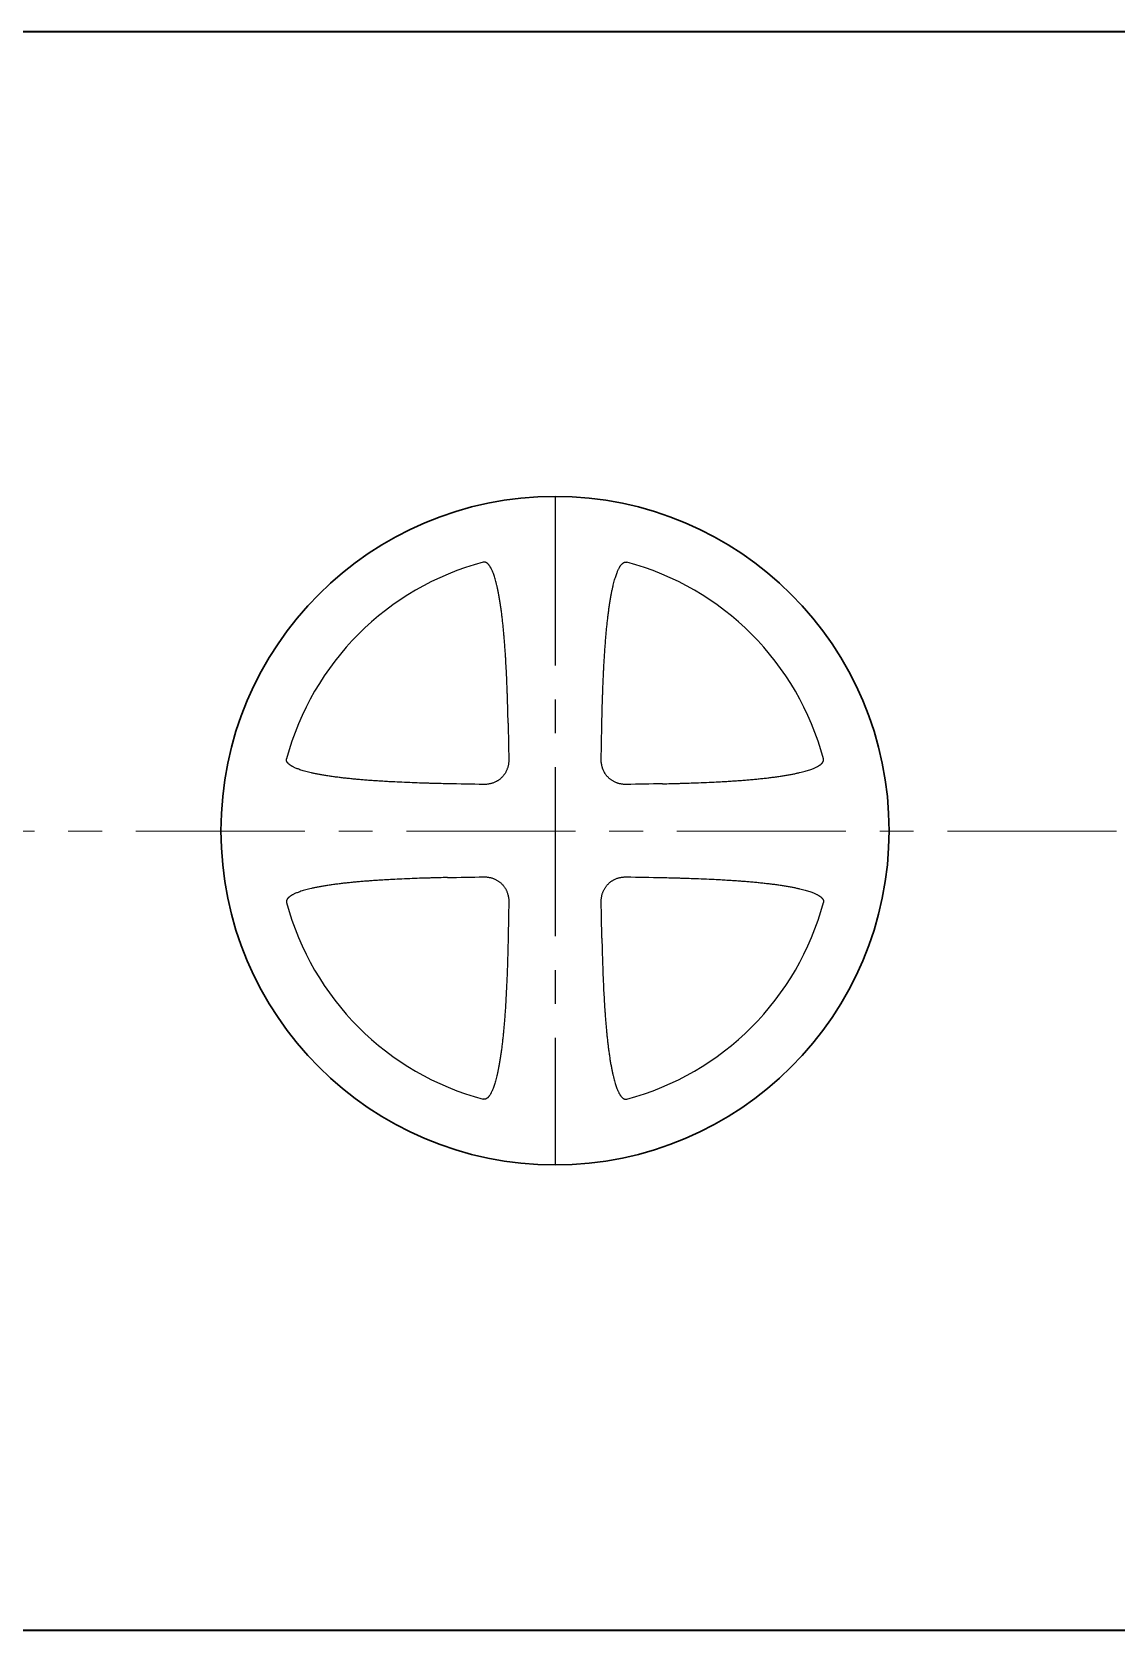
# Model space of a CAD drawing. Header units: millimetres. Extents: x 24859265 to 26550985, y 32092698 to 33532929.
# Drawn here: x 26291010 to 26293046, y 33048808 to 33051808 of the extents above; entities that cross this region are included whole.
import ezdxf

# ---------------------------------------------------------------- set-up
doc = ezdxf.new("R2010")
doc.units = ezdxf.units.MM
doc.linetypes.add('осевая', pattern=[50.8, 31.75, -6.35, 6.35, -6.35])
doc.layers.add('Системный слой', color=7, linetype='Continuous')

msp = doc.modelspace()

# ---------------------------------------------------------------- linework, layer by layer
at = {"color": 1, "linetype": 'осевая', "lineweight": 25, "ltscale": 10}
msp.add_line((26291991.9086, 33050935.8395), (26291991.9086, 33049681.0907), dxfattribs=at)
at = {"color": 1, "linetype": 'осевая', "lineweight": 15, "ltscale": 10}
msp.add_line((26279520.7825, 33050309.2318), (26299030.9164, 33050306.3897), dxfattribs=at)
at = {"lineweight": 35}
for points in [[(26296572.8839, 33051807.8461), (26289483.8308, 33051807.8461)], [(26289483.8308, 33048807.8461), (26296572.8839, 33048807.8445)]]:
    msp.add_lwpolyline(points, dxfattribs=at)
at = {"layer": 'Системный слой', "color": 7, "lineweight": 30}
msp.add_circle((26291991.9086, 33050308.4651), 627.3744, dxfattribs=at)
at = {"layer": 'Системный слой', "color": 7, "lineweight": 25}
for start, end in [(104.9942803, 165.0057197), (14.9942803, 75.0057197), (194.9942803, 255.0057197), (284.9942803, 345.0057197)]:
    msp.add_arc((26291991.9086, 33050308.4651), 521.8345, start, end, dxfattribs=at)
at = {"layer": 'Системный слой', "color": 7, "lineweight": 25, "extrusion": (0, 0, -1)}
for centre, major_axis, start_param, end_param in [((26290816.0451, 33050308.4651), (0, -3187.0365), -1.634238642, -1.612784394), ((26293167.7721, 33050308.4651), (0, 3187.0365), -1.52880826, -1.507354011), ((26291991.9086, 33051484.3286), (-3187.0365, 0), -1.52880826, -1.507354011), ((26291991.9086, 33051484.3286), (-3187.0365, 0), -1.634238642, -1.612784394), ((26291991.9086, 33049132.6016), (3187.0365, 0), -1.634238642, -1.612784394), ((26291991.9086, 33049132.6016), (3187.0365, 0), -1.52880826, -1.507354011), ((26290816.0451, 33050308.4651), (0, -3187.0365), -1.52880826, -1.507354011), ((26293167.7721, 33050308.4651), (0, 3187.0365), -1.634238642, -1.612784394)]:
    msp.add_ellipse(centre, major_axis=major_axis, ratio=0.342020143, start_param=start_param, end_param=end_param, dxfattribs=at)
at = {"layer": 'Системный слой', "color": 7, "lineweight": 25}
for points, knots in [([(26291903.8828, 33050510.5225), (26291903.7654, 33050515.9265), (26291903.5109, 33050526.849), (26291903.0645, 33050543.4488), (26291902.6262, 33050557.5624), (26291902.2243, 33050569.1463), (26291901.8911, 33050578.0654), (26291901.4832, 33050588.1961), (26291900.9847, 33050599.5291), (26291900.3718, 33050612.1006), (26291899.7403, 33050623.7714), (26291899.1032, 33050634.4955), (26291898.4769, 33050644.2236), (26291897.7963, 33050653.968), (26291897.0608, 33050663.6687), (26291896.2701, 33050673.2728), (26291895.4264, 33050682.7072), (26291894.526, 33050691.9792), (26291893.5719, 33050701.0232), (26291892.5605, 33050709.8459), (26291891.4972, 33050718.3814), (26291890.3703, 33050726.7009), (26291889.187, 33050734.7243), (26291887.9473, 33050742.4343), (26291886.6795, 33050749.6639), (26291885.377, 33050756.4765), (26291884.065, 33050762.768), (26291882.7374, 33050768.6019), (26291881.4289, 33050773.8756), (26291880.1095, 33050778.7538), (26291878.7961, 33050783.2011), (26291877.4795, 33050787.2719), (26291876.2195, 33050790.8286), (26291875.0003, 33050793.9736), (26291873.8594, 33050796.6651), (26291872.777, 33050799), (26291871.7982, 33050800.9378), (26291870.8757, 33050802.6189), (26291870.0122, 33050804.0681), (26291869.1825, 33050805.347), (26291868.4305, 33050806.4128), (26291867.7408, 33050807.3143), (26291867.1308, 33050808.052), (26291866.5793, 33050808.6707), (26291866.1014, 33050809.171), (26291865.6629, 33050809.6011), (26291865.2549, 33050809.9767), (26291864.8593, 33050810.3176), (26291864.4887, 33050810.6166), (26291864.1381, 33050810.8814), (26291863.8035, 33050811.1181), (26291863.468, 33050811.3397), (26291863.0854, 33050811.5743), (26291862.649, 33050811.8168), (26291862.1592, 33050812.0558), (26291861.6603, 33050812.2648), (26291861.0913, 33050812.4637), (26291860.39, 33050812.6503), (26291859.5717, 33050812.7782), (26291858.7884, 33050812.8068), (26291858.0093, 33050812.758), (26291857.4079, 33050812.6597), (26291857.005, 33050812.5606), (26291856.8982, 33050812.532)], [0, 0, 0, 0, 3.294371593, 6.658591543, 10.121592742, 11.902893978, 13.727107621, 15.565805849, 18.089199056, 20.650882172, 23.250738132, 25.227924631, 27.214477482, 29.207844676, 31.198515859, 33.161938964, 35.100748787, 36.992852426, 38.863010201, 40.668912645, 42.432709704, 44.134311819, 45.815956245, 47.406319509, 48.925529492, 50.321905425, 51.666805829, 52.875385207, 53.998684122, 55.003566013, 55.973887457, 56.834853186, 57.62025208, 58.285214561, 58.906539433, 59.421026718, 59.87309663, 60.246258994, 60.602155426, 60.908040864, 61.180306665, 61.401463481, 61.604047946, 61.767516676, 61.910185432, 62.028901262, 62.144789761, 62.250718136, 62.349589011, 62.437155671, 62.520316699, 62.60098611, 62.683376543, 62.794473772, 62.904935231, 63.013803366, 63.122506405, 63.271682214, 63.457840141, 63.633238455, 63.754365664, 63.934896432, 64, 64, 64, 64]), ([(26292079.9343, 33050510.5225), (26292080.0518, 33050515.9275), (26292080.3065, 33050526.8567), (26292080.7534, 33050543.4755), (26292081.1927, 33050557.6164), (26292081.596, 33050569.2342), (26292081.9308, 33050578.188), (26292082.2983, 33050587.3045), (26292082.7007, 33050596.5544), (26292083.1434, 33050605.9764), (26292083.6284, 33050615.5211), (26292084.1596, 33050625.1781), (26292084.7388, 33050634.8981), (26292085.3703, 33050644.6706), (26292086.0564, 33050654.4558), (26292086.7977, 33050664.1916), (26292087.5945, 33050673.8252), (26292088.4443, 33050683.2812), (26292089.3509, 33050692.569), (26292090.3113, 33050701.6225), (26292091.329, 33050710.4504), (26292092.3988, 33050718.9867), (26292093.5324, 33050727.3046), (26292094.7227, 33050735.3242), (26292095.9699, 33050743.0283), (26292097.2449, 33050750.2485), (26292098.5547, 33050757.0483), (26292099.8732, 33050763.3219), (26292101.2064, 33050769.1328), (26292102.5185, 33050774.3767), (26292103.84, 33050779.22), (26292105.1533, 33050783.6271), (26292106.4676, 33050787.6537), (26292107.722, 33050791.1625), (26292108.9329, 33050794.2578), (26292110.0626, 33050796.9), (26292111.1318, 33050799.1879), (26292112.0959, 33050801.0829), (26292113.0031, 33050802.7257), (26292113.8517, 33050804.1426), (26292114.6677, 33050805.3954), (26292115.4086, 33050806.4423), (26292116.0894, 33050807.3305), (26292116.6933, 33050808.0599), (26292117.2405, 33050808.6735), (26292117.7165, 33050809.1717), (26292118.1543, 33050809.6011), (26292118.5623, 33050809.9767), (26292118.9579, 33050810.3176), (26292119.3285, 33050810.6166), (26292119.679, 33050810.8814), (26292120.0137, 33050811.1181), (26292120.3492, 33050811.3397), (26292120.7317, 33050811.5743), (26292121.1682, 33050811.8168), (26292121.658, 33050812.0558), (26292122.1568, 33050812.2648), (26292122.7258, 33050812.4637), (26292123.4272, 33050812.6503), (26292124.2455, 33050812.7782), (26292125.0288, 33050812.8068), (26292125.8079, 33050812.758), (26292126.4092, 33050812.6597), (26292126.8122, 33050812.5606), (26292126.919, 33050812.532)], [0, 0, 0, 0, 3.346521523, 6.766848111, 10.291529456, 12.106470403, 13.966728464, 15.842272064, 17.760328852, 19.705723419, 21.69055137, 23.687494739, 25.705597318, 27.732687694, 29.765616249, 31.795275715, 33.795524463, 35.769580702, 37.694348858, 39.596138923, 41.431300907, 43.222956688, 44.950627594, 46.657892926, 48.271860481, 49.813092722, 51.228677476, 52.591624534, 53.814670765, 54.950110731, 55.963708116, 56.941680685, 57.807328827, 58.595452265, 59.260387204, 59.880783117, 60.393123522, 60.842570583, 61.213061508, 61.566814526, 61.871519207, 62.143339222, 62.364995754, 62.568380645, 62.733224655, 62.877533629, 62.998105508, 63.115804117, 63.223385704, 63.323799493, 63.412733256, 63.497193458, 63.579124045, 63.662802909, 63.775637351, 63.887825457, 63.998394772, 64.108795928, 64.260302258, 64.449368862, 64.627507815, 64.750527631, 64.933879172, 65, 65, 65, 65]), ([(26291789.8512, 33050396.4909), (26291784.7241, 33050396.6023), (26291774.3436, 33050396.8433), (26291761.2882, 33050397.1908), (26291748.9865, 33050397.554), (26291735.7895, 33050397.98), (26291718.6398, 33050398.6113), (26291700.4246, 33050399.3972), (26291684.5083, 33050400.1954), (26291671.6814, 33050400.9178), (26291661.0682, 33050401.5731), (26291651.0774, 33050402.2443), (26291641.4312, 33050402.9472), (26291631.8533, 33050403.7044), (26291622.4043, 33050404.5151), (26291613.0846, 33050405.383), (26291603.9552, 33050406.3062), (26291595.017, 33050407.2881), (26291586.3314, 33050408.3248), (26291577.8395, 33050409.4268), (26291569.6241, 33050410.5876), (26291561.7091, 33050411.8068), (26291554.2588, 33050413.0582), (26291547.2146, 33050414.3482), (26291540.682, 33050415.6529), (26291534.602, 33050416.978), (26291529.0784, 33050418.2905), (26291523.9495, 33050419.6192), (26291519.2554, 33050420.9472), (26291514.9455, 33050422.2828), (26291511.1631, 33050423.5669), (26291507.8046, 33050424.8151), (26291504.9173, 33050425.9891), (26291502.4031, 33050427.1079), (26291500.3078, 33050428.1249), (26291498.4859, 33050429.0868), (26291496.9142, 33050429.9893), (26291495.5292, 33050430.8564), (26291494.3775, 33050431.6418), (26291493.4053, 33050432.3617), (26291492.6112, 33050432.998), (26291491.9462, 33050433.573), (26291491.4099, 33050434.0706), (26291490.949, 33050434.5274), (26291490.5461, 33050434.9534), (26291490.1796, 33050435.3678), (26291489.8574, 33050435.7577), (26291489.5718, 33050436.1275), (26291489.3169, 33050436.4809), (26291489.0794, 33050436.8345), (26291488.8305, 33050437.2347), (26291488.5756, 33050437.6883), (26291488.327, 33050438.1939), (26291488.1124, 33050438.7038), (26291487.9109, 33050439.2793), (26291487.7235, 33050439.9829), (26291487.5955, 33050440.802), (26291487.5669, 33050441.5853), (26291487.6157, 33050442.3644), (26291487.714, 33050442.9657), (26291487.8131, 33050443.3687), (26291487.8417, 33050443.4755)], [0, 0, 0, 0, 3.027650468, 6.130094995, 7.711356257, 10.29572092, 13.929306235, 17.85218495, 21.075847564, 23.356555589, 25.454567181, 27.369742625, 29.28457001, 31.181263092, 33.060102395, 34.9034142, 36.729230748, 38.501690757, 40.23857242, 41.92187162, 43.587415304, 45.168284004, 46.68244492, 48.080640478, 49.429669018, 50.648001517, 51.784220094, 52.805921168, 53.793742901, 54.673451645, 55.478236634, 56.16329273, 56.804669619, 57.338102874, 57.808295994, 58.19735665, 58.567881964, 58.885924914, 59.167818492, 59.395947779, 59.604956454, 59.772793989, 59.918929675, 60.040332083, 60.158922171, 60.267662997, 60.369344164, 60.459616107, 60.545401758, 60.628156765, 60.712315906, 60.824376076, 60.935003164, 61.043224388, 61.1494624, 61.294441349, 61.47478319, 61.644699639, 61.762041656, 61.936931263, 62, 62, 62, 62]), ([(26291905.115, 33050442.2433), (26291905.1272, 33050441.3966), (26291905.1113, 33050439.7214), (26291904.9664, 33050437.2134), (26291904.6997, 33050434.7195), (26291904.3049, 33050432.2239), (26291903.7792, 33050429.74), (26291903.1228, 33050427.2865), (26291902.3383, 33050424.8804), (26291901.4307, 33050422.5375), (26291900.4076, 33050420.273), (26291899.2785, 33050418.0998), (26291898.053, 33050416.0262), (26291896.7378, 33050414.0533), (26291895.3463, 33050412.1915), (26291893.8952, 33050410.4504), (26291892.4112, 33050408.8457), (26291890.9085, 33050407.3744), (26291889.4005, 33050406.0322), (26291887.7563, 33050404.6984), (26291886.0706, 33050403.4648), (26291884.3042, 33050402.3015), (26291882.7112, 33050401.3521), (26291880.8712, 33050400.355), (26291878.731, 33050399.3237), (26291876.2122, 33050398.2935), (26291873.6555, 33050397.4217), (26291871.4772, 33050396.8119), (26291869.1779, 33050396.2742), (26291866.6037, 33050395.7967), (26291863.641, 33050395.4398), (26291860.7665, 33050395.2642), (26291859.0071, 33050395.2461), (26291858.1304, 33050395.2587)], [0, 0, 0, 0, 1.160826542, 2.293622235, 3.435630275, 4.588755852, 5.746246171, 6.905347908, 8.06046894, 9.206890964, 10.341223549, 11.457239469, 12.554235135, 13.633163251, 14.697615427, 15.730559355, 16.730574568, 17.684561251, 18.60488317, 19.490060894, 20.578622657, 21.45991575, 22.381037453, 23.113318507, 24.320591035, 25.627436737, 26.832375655, 28.012840773, 28.720001051, 30.061885846, 31.592299148, 32.799070777, 34, 34, 34, 34]), ([(26292125.6868, 33050395.2587), (26292124.84, 33050395.2465), (26292123.1649, 33050395.2624), (26292120.6568, 33050395.4073), (26292118.163, 33050395.674), (26292115.6674, 33050396.0688), (26292113.1834, 33050396.5945), (26292110.73, 33050397.2509), (26292108.3239, 33050398.0354), (26292105.981, 33050398.943), (26292103.7165, 33050399.9661), (26292101.5432, 33050401.0952), (26292099.4696, 33050402.3207), (26292097.4968, 33050403.6359), (26292095.635, 33050405.0274), (26292093.8938, 33050406.4785), (26292092.2892, 33050407.9625), (26292090.8179, 33050409.4652), (26292089.4757, 33050410.9732), (26292088.1419, 33050412.6174), (26292086.9082, 33050414.3031), (26292085.745, 33050416.0695), (26292084.7956, 33050417.6625), (26292083.7985, 33050419.5025), (26292082.7672, 33050421.6427), (26292081.7369, 33050424.1615), (26292080.8652, 33050426.7182), (26292080.2554, 33050428.8965), (26292079.7177, 33050431.1958), (26292079.2402, 33050433.77), (26292078.8833, 33050436.7327), (26292078.7077, 33050439.6072), (26292078.6895, 33050441.3666), (26292078.7021, 33050442.2433)], [0, 0, 0, 0, 1.160826542, 2.293622235, 3.435630275, 4.588755852, 5.746246171, 6.905347908, 8.06046894, 9.206890964, 10.341223549, 11.457239469, 12.554235135, 13.633163251, 14.697615427, 15.730559355, 16.730574568, 17.684561251, 18.60488317, 19.490060894, 20.578622657, 21.45991575, 22.381037453, 23.113318507, 24.320591035, 25.627436737, 26.832375655, 28.012840773, 28.720001051, 30.061885846, 31.592299148, 32.799070777, 34, 34, 34, 34]), ([(26292193.9659, 33050396.4909), (26292199.2125, 33050396.6049), (26292209.83, 33050396.8518), (26292223.1806, 33050397.2087), (26292235.7459, 33050397.5823), (26292249.201, 33050398.0203), (26292266.6622, 33050398.6701), (26292285.1822, 33050399.4801), (26292301.337, 33050400.3033), (26292314.3259, 33050401.0478), (26292325.0422, 33050401.7219), (26292335.11, 33050402.4116), (26292344.8105, 33050403.1329), (26292354.4277, 33050403.9093), (26292363.8947, 33050404.7392), (26292373.2156, 33050405.6265), (26292382.3278, 33050406.5689), (26292391.2346, 33050407.5699), (26292399.8731, 33050408.6253), (26292408.3082, 33050409.7461), (26292416.458, 33050410.9256), (26292424.3008, 33050412.1638), (26292431.6697, 33050413.433), (26292438.6247, 33050414.7399), (26292445.059, 33050416.0594), (26292451.0332, 33050417.3973), (26292456.4418, 33050418.7188), (26292461.4493, 33050420.0537), (26292466.0172, 33050421.3845), (26292470.1988, 33050422.7199), (26292473.8524, 33050423.9991), (26292477.0833, 33050425.2382), (26292479.8475, 33050426.3987), (26292482.2443, 33050427.5003), (26292484.2316, 33050428.4966), (26292485.9537, 33050429.4356), (26292487.4358, 33050430.3141), (26292488.7413, 33050431.1576), (26292489.8262, 33050431.9209), (26292490.7413, 33050432.6196), (26292491.4875, 33050433.236), (26292492.1114, 33050433.7918), (26292492.6138, 33050434.2716), (26292493.0446, 33050434.7108), (26292493.4201, 33050435.1188), (26292493.7611, 33050435.5144), (26292494.0601, 33050435.885), (26292494.3249, 33050436.2356), (26292494.5616, 33050436.5702), (26292494.7832, 33050436.9057), (26292495.0177, 33050437.2883), (26292495.2603, 33050437.7247), (26292495.4992, 33050438.2145), (26292495.7082, 33050438.7133), (26292495.9071, 33050439.2824), (26292496.0938, 33050439.9837), (26292496.2217, 33050440.802), (26292496.2503, 33050441.5853), (26292496.2015, 33050442.3644), (26292496.1032, 33050442.9657), (26292496.004, 33050443.3687), (26292495.9754, 33050443.4755)], [0, 0, 0, 0, 3.098261334, 6.270257389, 7.885873744, 10.522157945, 14.222087947, 18.211189336, 21.483219765, 23.791405021, 25.91055982, 27.839239887, 29.766287197, 31.670808361, 33.554373667, 35.397494967, 37.221268987, 38.987539178, 40.71587108, 42.387727128, 44.041242235, 45.608248555, 47.10728905, 48.48832759, 49.819500091, 51.017863675, 52.132794527, 53.131322562, 54.095468401, 54.950921967, 55.731333865, 56.392139341, 57.009564667, 57.52047847, 57.969135823, 58.33888725, 58.691132745, 58.993238407, 59.261550851, 59.478661932, 59.677208155, 59.836710997, 59.975491712, 60.090496101, 60.202763313, 60.305383036, 60.40116592, 60.485997168, 60.566559632, 60.644707497, 60.724522268, 60.832146527, 60.939155451, 61.044621355, 61.149927756, 61.294442138, 61.474782666, 61.644699745, 61.762041735, 61.936930934, 62, 62, 62, 62]), ([(26291789.8512, 33050220.4394), (26291784.7241, 33050220.328), (26291774.3436, 33050220.0869), (26291761.2882, 33050219.7394), (26291748.9865, 33050219.3762), (26291735.7895, 33050218.9502), (26291718.6398, 33050218.3189), (26291700.4246, 33050217.533), (26291684.5083, 33050216.7348), (26291671.6814, 33050216.0124), (26291661.0682, 33050215.3572), (26291651.0774, 33050214.6859), (26291641.4312, 33050213.983), (26291631.8533, 33050213.2258), (26291622.4043, 33050212.4152), (26291613.0846, 33050211.5472), (26291603.9552, 33050210.624), (26291595.017, 33050209.6422), (26291586.3314, 33050208.6054), (26291577.8395, 33050207.5034), (26291569.6241, 33050206.3426), (26291561.7091, 33050205.1234), (26291554.2588, 33050203.872), (26291547.2146, 33050202.582), (26291540.682, 33050201.2773), (26291534.602, 33050199.9523), (26291529.0784, 33050198.6398), (26291523.9495, 33050197.3111), (26291519.2554, 33050195.983), (26291514.9455, 33050194.6474), (26291511.1631, 33050193.3633), (26291507.8046, 33050192.1151), (26291504.9173, 33050190.9411), (26291502.4031, 33050189.8223), (26291500.3078, 33050188.8053), (26291498.4859, 33050187.8434), (26291496.9142, 33050186.941), (26291495.5292, 33050186.0738), (26291494.3775, 33050185.2884), (26291493.4053, 33050184.5685), (26291492.6112, 33050183.9323), (26291491.9462, 33050183.3572), (26291491.4099, 33050182.8596), (26291490.949, 33050182.4028), (26291490.5461, 33050181.9769), (26291490.1796, 33050181.5624), (26291489.8574, 33050181.1726), (26291489.5718, 33050180.8027), (26291489.3169, 33050180.4494), (26291489.0794, 33050180.0958), (26291488.8305, 33050179.6955), (26291488.5756, 33050179.242), (26291488.327, 33050178.7364), (26291488.1124, 33050178.2264), (26291487.9109, 33050177.6509), (26291487.7235, 33050176.9473), (26291487.5955, 33050176.1282), (26291487.5669, 33050175.3449), (26291487.6157, 33050174.5658), (26291487.714, 33050173.9645), (26291487.8131, 33050173.5615), (26291487.8417, 33050173.4547)], [0, 0, 0, 0, 3.027650466, 6.130094991, 7.711356252, 10.295720913, 13.929306225, 17.852184938, 21.07584755, 23.356555574, 25.454567165, 27.369742608, 29.284569992, 31.181263074, 33.060102377, 34.903414182, 36.72923073, 38.50169074, 40.238572403, 41.921871604, 43.587415288, 45.168283988, 46.682444905, 48.080640464, 49.429669005, 50.648001504, 51.784220082, 52.805921157, 53.793742891, 54.673451636, 55.478236627, 56.163292723, 56.804669613, 57.33810287, 57.80829599, 58.197356647, 58.567881962, 58.885924912, 59.167818491, 59.395947778, 59.604956454, 59.772793988, 59.918929674, 60.040332083, 60.15892217, 60.267662996, 60.369344163, 60.459616106, 60.545401757, 60.628156764, 60.712315905, 60.824376075, 60.935003163, 61.043224387, 61.1494624, 61.294441348, 61.474783189, 61.644699639, 61.762041656, 61.936931263, 62, 62, 62, 62]), ([(26291858.1304, 33050221.6716), (26291858.9771, 33050221.6837), (26291860.6523, 33050221.6679), (26291863.1603, 33050221.523), (26291865.6542, 33050221.2562), (26291868.1498, 33050220.8615), (26291870.6337, 33050220.3357), (26291873.0872, 33050219.6793), (26291875.4933, 33050218.8948), (26291877.8362, 33050217.9873), (26291880.1007, 33050216.9642), (26291882.2739, 33050215.835), (26291884.3475, 33050214.6095), (26291886.3192, 33050213.2951), (26291888.1732, 33050211.9096), (26291889.893, 33050210.4774), (26291891.4557, 33050209.0361), (26291893.0783, 33050207.3891), (26291894.5226, 33050205.7507), (26291895.9377, 33050203.9644), (26291897.2837, 33050202.0933), (26291898.6682, 33050199.9079), (26291899.8198, 33050197.814), (26291900.8121, 33050195.7857), (26291901.7354, 33050193.6541), (26291902.474, 33050191.6387), (26291903.2165, 33050189.3125), (26291903.7539, 33050187.2987), (26291904.2232, 33050185.0761), (26291904.5881, 33050182.9863), (26291904.9076, 33050180.4642), (26291905.1051, 33050177.5615), (26291905.1286, 33050175.6279), (26291905.115, 33050174.6869)], [0, 0, 0, 0, 1.160824505, 2.293619377, 3.435628046, 4.588756653, 5.746252086, 6.905357744, 8.060477574, 9.206889122, 10.341203147, 11.457204809, 12.554204619, 13.633169084, 14.695740988, 15.71706833, 16.69175045, 17.601108296, 18.876909107, 19.676174613, 20.71618965, 22.027068401, 23.21144584, 23.982011638, 25.113816219, 26.386624586, 26.915981655, 28.452958319, 29.235772501, 30.022225733, 31.353685786, 32.710829606, 34, 34, 34, 34]), ([(26292078.7021, 33050174.6869), (26292078.69, 33050175.5337), (26292078.7058, 33050177.2088), (26292078.8507, 33050179.7169), (26292079.1175, 33050182.2107), (26292079.5122, 33050184.7063), (26292080.038, 33050187.1903), (26292080.6944, 33050189.6437), (26292081.4789, 33050192.0498), (26292082.3864, 33050194.3927), (26292083.4095, 33050196.6572), (26292084.5387, 33050198.8305), (26292085.7642, 33050200.9041), (26292087.0794, 33050202.8769), (26292088.4708, 33050204.7387), (26292089.922, 33050206.4799), (26292091.406, 33050208.0845), (26292092.9087, 33050209.5558), (26292094.4167, 33050210.898), (26292096.0609, 33050212.2318), (26292097.7466, 33050213.4655), (26292099.513, 33050214.6287), (26292101.106, 33050215.5781), (26292102.946, 33050216.5752), (26292105.0862, 33050217.6065), (26292107.6049, 33050218.6368), (26292110.1616, 33050219.5085), (26292112.3399, 33050220.1183), (26292114.6392, 33050220.656), (26292117.2135, 33050221.1335), (26292120.1762, 33050221.4904), (26292123.0506, 33050221.666), (26292124.81, 33050221.6842), (26292125.6868, 33050221.6716)], [0, 0, 0, 0, 1.160826542, 2.293622235, 3.435630275, 4.588755852, 5.746246171, 6.905347908, 8.06046894, 9.206890964, 10.341223549, 11.457239469, 12.554235135, 13.633163251, 14.697615427, 15.730559355, 16.730574568, 17.684561251, 18.60488317, 19.490060894, 20.578622657, 21.45991575, 22.381037453, 23.113318507, 24.320591035, 25.627436737, 26.832375655, 28.012840773, 28.720001051, 30.061885846, 31.592299148, 32.799070777, 34, 34, 34, 34]), ([(26292193.9659, 33050220.4394), (26292199.2125, 33050220.3254), (26292209.83, 33050220.0784), (26292223.1806, 33050219.7215), (26292235.7459, 33050219.348), (26292249.201, 33050218.9099), (26292266.6622, 33050218.2601), (26292285.1822, 33050217.4501), (26292301.337, 33050216.627), (26292314.3259, 33050215.8824), (26292325.0422, 33050215.2084), (26292335.11, 33050214.5186), (26292344.8105, 33050213.7973), (26292354.4277, 33050213.021), (26292363.8947, 33050212.1911), (26292373.2156, 33050211.3037), (26292382.3278, 33050210.3613), (26292391.2346, 33050209.3603), (26292399.8731, 33050208.3049), (26292408.3082, 33050207.1841), (26292416.458, 33050206.0046), (26292424.3008, 33050204.7665), (26292431.6697, 33050203.4972), (26292438.6247, 33050202.1903), (26292445.059, 33050200.8708), (26292451.0332, 33050199.533), (26292456.4418, 33050198.2115), (26292461.4493, 33050196.8766), (26292466.0172, 33050195.5458), (26292470.1988, 33050194.2104), (26292473.8524, 33050192.9311), (26292477.0833, 33050191.692), (26292479.8475, 33050190.5316), (26292482.2443, 33050189.43), (26292484.2316, 33050188.4337), (26292485.9537, 33050187.4946), (26292487.4358, 33050186.6161), (26292488.7413, 33050185.7726), (26292489.8262, 33050185.0094), (26292490.7413, 33050184.3106), (26292491.4875, 33050183.6943), (26292492.1114, 33050183.1385), (26292492.6138, 33050182.6586), (26292493.0446, 33050182.2194), (26292493.4201, 33050181.8114), (26292493.7611, 33050181.4158), (26292494.0601, 33050181.0452), (26292494.3249, 33050180.6947), (26292494.5616, 33050180.36), (26292494.7832, 33050180.0245), (26292495.0177, 33050179.642), (26292495.2603, 33050179.2055), (26292495.4992, 33050178.7157), (26292495.7082, 33050178.2169), (26292495.9071, 33050177.6479), (26292496.0938, 33050176.9465), (26292496.2217, 33050176.1282), (26292496.2503, 33050175.3449), (26292496.2015, 33050174.5658), (26292496.1032, 33050173.9645), (26292496.004, 33050173.5615), (26292495.9754, 33050173.4547)], [0, 0, 0, 0, 3.098261337, 6.270257394, 7.88587375, 10.522157951, 14.222087953, 18.211189342, 21.483219771, 23.791405029, 25.91055983, 27.8392399, 29.766287214, 31.670808384, 33.554373694, 35.397494999, 37.221270799, 38.987539216, 40.715868525, 42.387727164, 44.041242269, 45.608248584, 47.107289074, 48.488327607, 49.819500103, 51.017863682, 52.13279453, 53.131322563, 54.0954684, 54.950921965, 55.731333862, 56.392139339, 57.009564665, 57.520478469, 57.969135823, 58.33888725, 58.691132745, 58.993238408, 59.261550851, 59.478661933, 59.677208155, 59.836710998, 59.975491713, 60.090496102, 60.202763313, 60.305383036, 60.40116592, 60.485997169, 60.566559633, 60.644707498, 60.724522269, 60.832146528, 60.939155452, 61.044621356, 61.149927757, 61.294442138, 61.474782667, 61.644699746, 61.762041735, 61.936930934, 62, 62, 62, 62]), ([(26291903.8828, 33050106.4078), (26291903.7637, 33050100.9262), (26291903.5056, 33050089.8596), (26291903.1308, 33050075.9614), (26291902.7798, 33050064.3039), (26291902.4642, 33050054.6016), (26291902.028, 33050042.3024), (26291901.4502, 33050027.7416), (26291900.7, 33050011.2353), (26291899.9192, 33049996.2546), (26291899.1534, 33049983.2053), (26291898.4636, 33049972.4959), (26291897.7598, 33049962.4637), (26291897.0259, 33049952.8216), (26291896.2372, 33049943.2764), (26291895.3963, 33049933.9011), (26291894.4992, 33049924.6882), (26291893.5493, 33049915.7032), (26291892.543, 33049906.9392), (26291891.4857, 33049898.462), (26291890.366, 33049890.2003), (26291889.191, 33049882.2331), (26291887.9605, 33049874.5762), (26291886.7026, 33049867.394), (26291885.4105, 33049860.6234), (26291884.109, 33049854.3658), (26291882.7915, 33049848.5574), (26291881.4917, 33049843.2984), (26291880.1798, 33049838.4264), (26291878.872, 33049833.9761), (26291877.5593, 33049829.895), (26291876.3, 33049826.3195), (26291875.0785, 33049823.1499), (26291873.9323, 33049820.4299), (26291872.8424, 33049818.0653), (26291871.854, 33049816.0982), (26291870.9207, 33049814.3896), (26291870.0464, 33049812.9166), (26291869.2067, 33049811.6186), (26291868.4466, 33049810.5391), (26291867.7504, 33049809.6278), (26291867.1358, 33049808.8839), (26291866.5812, 33049808.2615), (26291866.1019, 33049807.7597), (26291865.6629, 33049807.3291), (26291865.2549, 33049806.9536), (26291864.8593, 33049806.6126), (26291864.4887, 33049806.3136), (26291864.1381, 33049806.0488), (26291863.8035, 33049805.8121), (26291863.468, 33049805.5905), (26291863.0854, 33049805.356), (26291862.649, 33049805.1134), (26291862.1592, 33049804.8745), (26291861.6603, 33049804.6654), (26291861.0913, 33049804.4666), (26291860.39, 33049804.2799), (26291859.5717, 33049804.152), (26291858.7884, 33049804.1234), (26291858.0093, 33049804.1722), (26291857.4079, 33049804.2705), (26291857.005, 33049804.3697), (26291856.8982, 33049804.3983)], [0, 0, 0, 0, 3.289425785, 6.641072506, 8.341944379, 10.288254271, 12.467463829, 15.730360375, 19.040042649, 22.396272394, 24.748617788, 26.901300285, 28.851790397, 30.799552599, 32.720392494, 34.616970036, 36.467565256, 38.296603138, 40.062485517, 41.78701453, 43.450467192, 45.094385097, 46.649301137, 48.134932472, 49.501134164, 50.817333387, 52.001691581, 53.103718779, 54.091658013, 55.046430083, 55.895776701, 56.672127723, 57.331893274, 57.949266326, 58.462051315, 58.913491524, 59.286860563, 59.642660821, 59.947992889, 60.219335302, 60.439132084, 60.640228459, 60.801979529, 60.942837132, 61.059697506, 61.173775908, 61.278050622, 61.375378074, 61.46157731, 61.543439091, 61.622847514, 61.703949805, 61.813310178, 61.922045176, 62.029212163, 62.136216983, 62.283062174, 62.466311413, 62.638969098, 62.758203699, 62.935913687, 63, 63, 63, 63]), ([(26292079.9343, 33050106.4078), (26292080.0509, 33050101.0436), (26292080.3034, 33050090.2005), (26292080.6693, 33050076.5744), (26292081.0122, 33050065.1157), (26292081.3211, 33050055.5479), (26292081.7491, 33050043.3772), (26292082.3169, 33050028.9327), (26292083.0551, 33050012.5226), (26292083.8245, 33049997.5981), (26292084.5804, 33049984.5697), (26292085.2631, 33049973.8497), (26292085.9607, 33049963.7936), (26292086.6891, 33049954.1173), (26292087.4724, 33049944.5319), (26292088.3087, 33049935.1076), (26292089.2017, 33049925.8384), (26292090.1488, 33049916.7885), (26292091.1534, 33049907.9523), (26292092.2106, 33049899.3943), (26292093.3319, 33049891.0461), (26292094.5102, 33049882.9881), (26292095.7456, 33049875.2391), (26292097.0103, 33049867.9649), (26292098.3108, 33049861.104), (26292099.6224, 33049854.7605), (26292100.9509, 33049848.8726), (26292102.2621, 33049843.5431), (26292103.5859, 33049838.6083), (26292104.9052, 33049834.105), (26292106.229, 33049829.98), (26292107.4975, 33049826.3723), (26292108.7266, 33049823.1792), (26292109.8784, 33049820.4442), (26292110.9723, 33049818.0703), (26292111.9626, 33049816.0992), (26292112.8966, 33049814.3894), (26292113.7709, 33049812.9165), (26292114.6105, 33049811.6185), (26292115.3706, 33049810.539), (26292116.0668, 33049809.6278), (26292116.6814, 33049808.8839), (26292117.236, 33049808.2615), (26292117.7153, 33049807.7597), (26292118.1543, 33049807.3291), (26292118.5623, 33049806.9536), (26292118.9579, 33049806.6126), (26292119.3285, 33049806.3136), (26292119.679, 33049806.0488), (26292120.0137, 33049805.8121), (26292120.3492, 33049805.5905), (26292120.7317, 33049805.356), (26292121.1682, 33049805.1134), (26292121.658, 33049804.8745), (26292122.1568, 33049804.6654), (26292122.7258, 33049804.4666), (26292123.4272, 33049804.2799), (26292124.2455, 33049804.152), (26292125.0288, 33049804.1234), (26292125.8079, 33049804.1722), (26292126.4092, 33049804.2705), (26292126.8122, 33049804.3697), (26292126.919, 33049804.3983)], [0, 0, 0, 0, 3.218923136, 6.50682583, 8.178508276, 10.098302523, 12.252324325, 15.489576072, 18.779789971, 22.12274404, 24.473336148, 26.627827063, 28.584131871, 30.538173803, 32.467067938, 34.373013837, 36.235157188, 38.076608153, 39.857077487, 41.597492253, 43.278569694, 44.940532211, 46.513957966, 48.018144325, 49.402538406, 50.736545173, 51.936949418, 53.053666948, 54.053978732, 55.020167258, 55.878253101, 56.661608666, 57.325774799, 57.946675197, 58.461222986, 58.913538136, 59.286894357, 59.642684309, 59.948009353, 60.219346434, 60.439139687, 60.640232736, 60.801981719, 60.942838005, 61.059697972, 61.173776052, 61.278050575, 61.375377913, 61.461577123, 61.543438914, 61.622847383, 61.703949732, 61.813310168, 61.9220452, 62.029212193, 62.136216998, 62.283062174, 62.466311411, 62.638969098, 62.758203699, 62.935913687, 63, 63, 63, 63])]:
    msp.add_open_spline(points, degree=3, knots=knots, dxfattribs=at)

doc.saveas('drawing.dxf')
